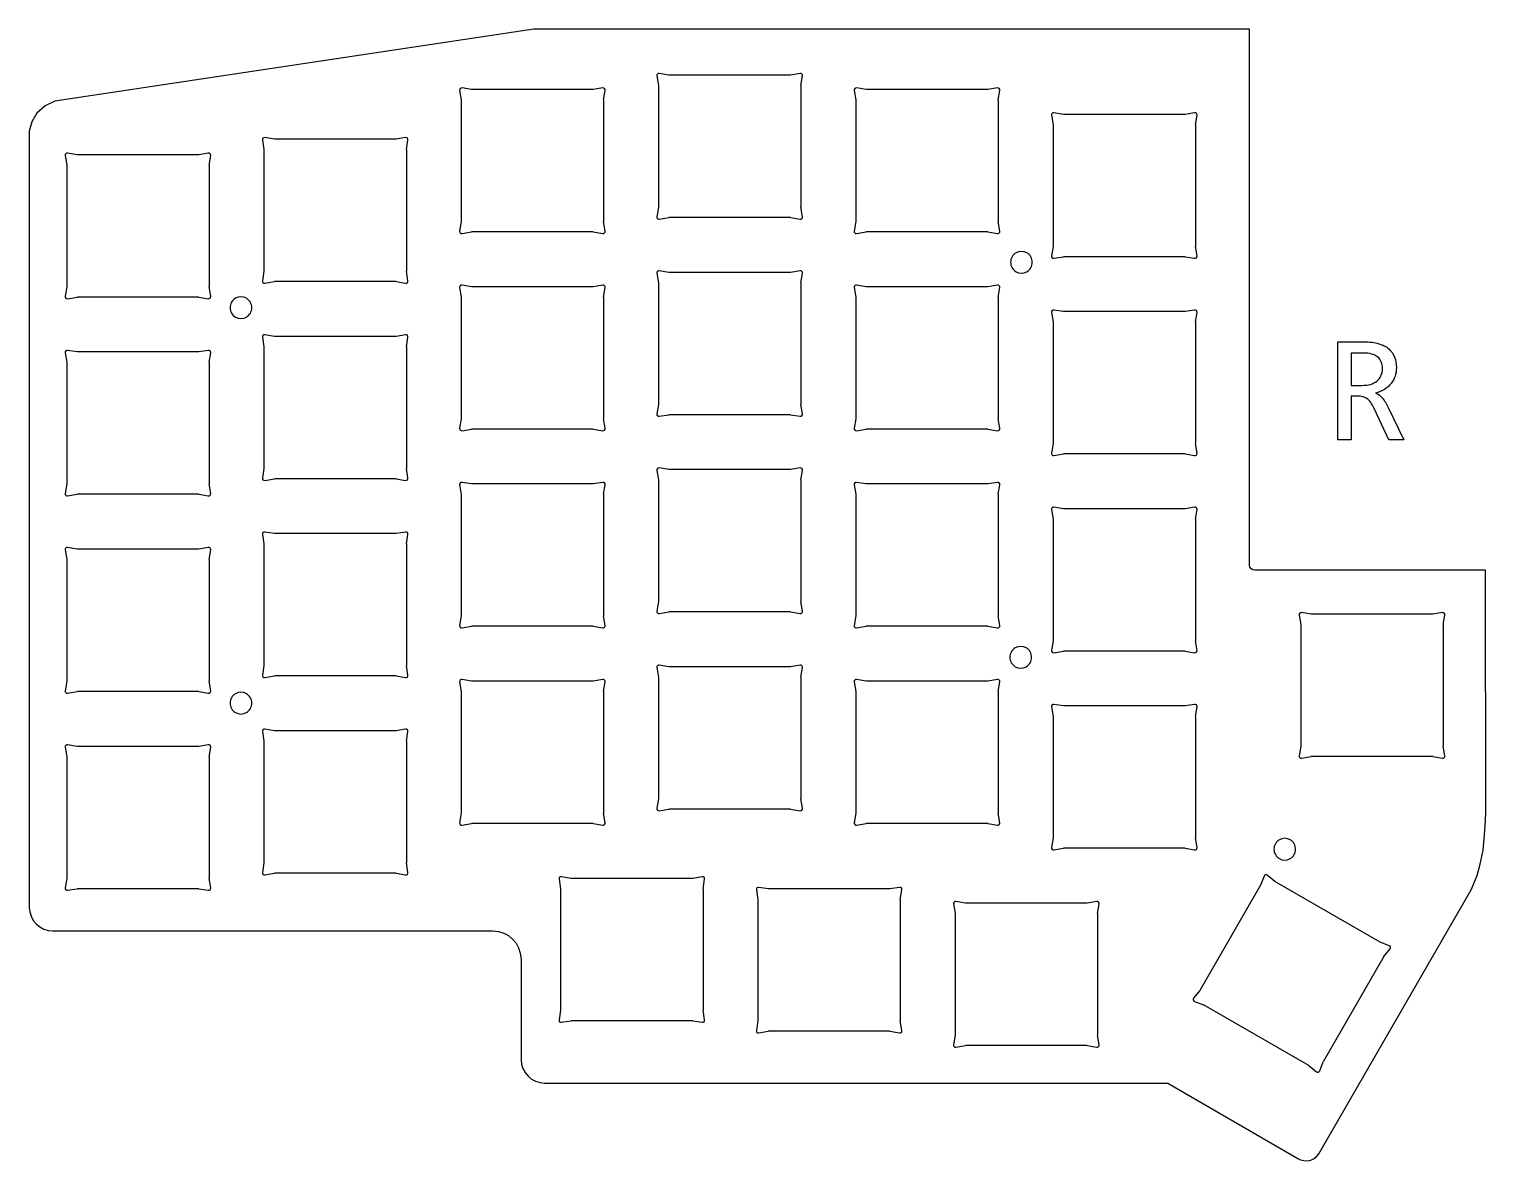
# Model space of a CAD drawing. Extents: x -19 to 264, y -30 to 79.
# Drawn here: x 123.3 to 263.9, y -30.1 to 79.2 of the extents above; entities that cross this region are included whole.
import ezdxf

# ---------------------------------------------------------------- set-up
doc = ezdxf.new("R2010")
doc.units = 0
doc.layers.get('0').update_dxf_attribs({"linetype": 'CONTINUOUS'})

msp = doc.modelspace()

# ---------------------------------------------------------------- linework, layer by layer
at = {"color": 7}
for points in [[(241.114528, 27.440481), (241.114528, 37.476011), (241.114528, 76.225999), (241.114793, 79.213689), (172.000685, 79.222288), (125.730605, 72.261124), (124.807633, 71.816581), (124.005215, 71.114502), (123.520956, 70.279575), (123.259667, 69.365061), (123.259638, -5.623033), (123.311504, -6.056526), (123.443746, -6.483008), (123.656402, -6.875068), (123.937545, -7.215877), (124.278363, -7.497024), (124.670399, -7.709669), (125.109242, -7.845744), (125.548799, -7.884109), (168.005038, -7.884135), (168.590894, -7.943111), (169.096034, -8.099744), (169.553543, -8.347791)], [(183.885556, 74.698433), (184.039522, 73.774625)], [(185.039522, 74.774625), (184.115714, 74.928591)], [(196.789519, 74.774625), (185.039522, 74.774625)], [(197.71333, 74.928591), (196.789519, 74.774625)], [(197.78952, 73.774625), (197.943489, 74.698433)], [(164.835527, 73.308432), (164.989493, 72.384623)], [(165.989493, 73.384621), (165.065685, 73.53859)], [(177.73949, 73.384621), (165.989493, 73.384621)], [(178.663299, 73.53859), (177.73949, 73.384621)], [(178.739491, 72.384623), (178.893457, 73.308432)], [(184.039522, 73.774625), (184.039522, 62.024628)], [(197.78952, 73.774625), (197.78952, 62.024628)], [(202.935585, 73.308432), (203.089554, 72.384623)], [(204.089551, 73.384624), (203.165743, 73.53859)], [(215.839548, 73.384624), (204.089551, 73.384624)], [(216.763359, 73.53859), (215.839548, 73.384624)], [(216.839549, 72.384623), (216.993518, 73.308432)], [(164.989493, 72.384623), (164.989493, 60.634626)], [(178.739491, 72.384623), (178.739491, 60.634626)], [(203.089554, 72.384623), (203.089554, 60.634626)], [(216.839549, 72.384623), (216.839549, 60.634626)], [(221.985614, 70.908429), (222.139583, 69.984618)], [(223.139583, 70.984618), (222.215772, 71.138587)], [(234.88958, 70.984618), (223.139583, 70.984618)], [(235.813388, 71.138587), (234.88958, 70.984618)], [(235.889578, 69.984618), (236.043547, 70.908429)], [(222.139583, 69.984618), (222.139583, 58.234621)], [(235.889578, 69.984618), (235.889578, 58.234621)], [(145.785495, 68.508423), (145.939464, 67.584615)], [(145.939464, 67.584615), (145.939464, 55.834618)], [(146.939464, 68.584615), (146.015656, 68.738584)], [(158.689461, 68.584615), (146.939464, 68.584615)], [(159.613269, 68.738584), (158.689461, 68.584615)], [(159.689459, 67.584615), (159.843428, 68.508423)], [(159.689459, 67.584615), (159.689459, 55.834618)], [(126.735468, 67.008418), (126.889437, 66.08461)], [(127.889438, 67.084608), (126.965627, 67.238577)], [(139.639435, 67.084608), (127.889438, 67.084608)], [(140.563243, 67.238577), (139.639435, 67.084608)], [(140.639432, 66.08461), (140.793401, 67.008418)], [(126.889437, 66.08461), (126.889437, 54.334613)], [(140.639432, 66.08461), (140.639432, 54.334613)], [(184.039522, 62.024628), (183.885556, 61.100817)], [(197.943489, 61.100817), (197.78952, 62.024628)], [(164.989493, 60.634626), (164.835527, 59.710815)], [(178.893457, 59.710815), (178.739491, 60.634626)], [(184.115714, 60.870658), (185.039522, 61.024627)], [(196.789519, 61.024627), (185.039522, 61.024627)], [(196.789519, 61.024627), (197.71333, 60.870658)], [(203.089554, 60.634626), (202.935585, 59.710815)], [(216.993518, 59.710815), (216.839549, 60.634626)], [(165.065685, 59.480657), (165.989493, 59.634626)], [(177.73949, 59.634626), (165.989493, 59.634626)], [(177.73949, 59.634626), (178.663299, 59.480657)], [(203.165743, 59.480657), (204.089551, 59.634626)], [(215.839548, 59.634626), (204.089551, 59.634626)], [(215.839548, 59.634626), (216.763359, 59.480657)], [(222.139583, 58.234621), (221.985614, 57.310812)], [(236.043547, 57.310812), (235.889578, 58.234621)], [(222.215772, 57.080654), (223.139583, 57.234623)], [(234.88958, 57.234623), (223.139583, 57.234623)], [(234.88958, 57.234623), (235.813388, 57.080654)], [(145.939464, 55.834618), (145.785495, 54.910809)], [(159.843428, 54.910809), (159.689459, 55.834618)], [(183.885556, 55.648404), (184.039522, 54.724596)], [(185.039522, 55.724593), (184.115714, 55.878562)], [(196.789519, 55.724593), (185.039522, 55.724593)], [(197.71333, 55.878562), (196.789519, 55.724593)], [(197.78952, 54.724596), (197.943486, 55.648404)], [(126.889437, 54.334613), (126.735468, 53.410802)], [(140.793401, 53.410802), (140.639432, 54.334613)], [(146.015656, 54.680651), (146.939464, 54.834617)], [(158.689461, 54.834617), (146.939464, 54.834617)], [(158.689461, 54.834617), (159.613269, 54.680651)], [(164.835524, 54.258402), (164.989493, 53.334594)], [(165.989493, 54.334592), (165.065685, 54.488561)], [(177.73949, 54.334592), (165.989493, 54.334592)], [(178.663299, 54.488561), (177.73949, 54.334592)], [(178.739491, 53.334594), (178.893457, 54.258402)], [(184.039522, 54.724596), (184.039522, 42.974599)], [(197.78952, 54.724596), (197.78952, 42.974599)], [(202.935585, 54.258402), (203.089554, 53.334594)], [(215.839548, 54.334592), (204.089551, 54.334592), (203.165743, 54.488561)], [(216.763359, 54.488561), (215.839548, 54.334592)], [(216.839549, 53.334594), (216.993518, 54.258402)], [(126.965627, 53.180644), (127.889438, 53.334613)], [(139.639435, 53.334613), (127.889438, 53.334613)], [(139.639435, 53.334613), (140.563243, 53.180644)], [(164.989493, 53.334594), (164.989493, 41.584597)], [(178.739491, 53.334594), (178.739491, 41.584597)], [(203.089554, 53.334594), (203.089554, 41.584597)], [(216.839549, 53.334594), (216.839549, 41.584597)], [(223.13958, 51.934589), (222.215772, 52.088558)], [(235.813388, 52.088558), (234.889577, 51.934589)], [(221.985614, 51.858399), (222.139583, 50.934589)], [(222.139583, 50.934589), (222.139583, 39.184592)], [(234.889577, 51.934589), (223.13958, 51.934589)], [(235.889578, 50.934589), (236.043547, 51.858399)], [(235.889578, 50.934589), (235.889578, 39.184592)], [(145.785495, 49.458394), (145.939464, 48.534586)], [(146.939464, 49.534583), (146.015656, 49.688552)], [(158.689461, 49.534583), (146.939464, 49.534583)], [(159.613269, 49.688552), (158.689461, 49.534583)], [(159.689459, 48.534586), (159.843428, 49.458394)], [(126.735466, 47.958392), (126.889435, 47.034581)], [(127.889435, 48.034581), (126.965624, 48.18855)], [(139.639432, 48.034581), (127.889435, 48.034581)], [(140.56324, 48.18855), (139.639432, 48.034581)], [(140.63943, 47.034581), (140.793399, 47.958392)], [(145.939464, 48.534586), (145.939464, 36.784589)], [(159.689459, 48.534586), (159.689459, 36.784589)], [(251.538048, 43.771597), (250.930334, 43.771597), (250.930334, 39.561004), (249.642557, 39.561004), (249.642557, 49.016754), (252.174701, 49.016754)], [(252.145764, 47.93155), (250.930334, 47.93155), (250.930334, 44.80616), (251.972131, 44.80616)], [(126.889435, 47.034581), (126.889435, 35.284587)], [(140.63943, 47.034581), (140.63943, 35.284587)], [(184.039522, 42.974599), (183.885556, 42.050788)], [(197.943486, 42.050788), (197.78952, 42.974599)], [(256.016326, 39.561004), (254.562152, 39.561004), (253.151386, 42.585108)], [(254.518745, 42.671923), (256.016326, 39.561004)], [(164.989493, 41.584597), (164.835524, 40.660786)], [(178.893457, 40.660786), (178.739491, 41.584597)], [(184.115714, 41.820629), (185.039522, 41.974598)], [(196.789519, 41.974598), (185.039522, 41.974598)], [(196.789519, 41.974598), (197.71333, 41.820629)], [(203.089554, 41.584597), (202.935585, 40.660786)], [(216.993518, 40.660786), (216.839549, 41.584597)], [(165.065685, 40.430628), (165.989493, 40.584597)], [(177.73949, 40.584597), (165.989493, 40.584597)], [(177.73949, 40.584597), (178.663299, 40.430628)], [(203.165743, 40.430628), (204.089551, 40.584597)], [(215.839548, 40.584597), (204.089551, 40.584597)], [(215.839548, 40.584597), (216.763359, 40.430628)], [(222.139583, 39.184592), (221.985614, 38.260783)], [(222.215772, 38.030625), (223.13958, 38.184594)], [(234.889577, 38.184594), (223.13958, 38.184594)], [(234.889577, 38.184594), (235.813388, 38.030625)], [(236.043547, 38.260783), (235.889578, 39.184592)], [(145.939464, 36.784589), (145.785495, 35.86078)], [(159.843428, 35.86078), (159.689459, 36.784589)], [(183.885556, 36.598375), (184.039522, 35.674566)], [(185.039522, 36.674564), (184.115714, 36.828533)], [(196.789519, 36.674564), (185.039522, 36.674564)], [(197.713328, 36.828533), (196.789519, 36.674564)], [(197.78952, 35.674566), (197.943486, 36.598375)], [(126.889435, 35.284587), (126.735466, 34.360776)], [(140.793399, 34.360776), (140.63943, 35.284587)], [(146.015656, 35.630619), (146.939464, 35.784588)], [(158.689461, 35.784588), (146.939464, 35.784588)], [(158.689461, 35.784588), (159.613269, 35.630619)], [(164.835524, 35.208373), (164.989493, 34.284562)], [(165.989493, 35.284563), (165.065685, 35.438532)], [(177.73949, 35.284563), (165.989493, 35.284563)], [(178.663299, 35.438532), (177.73949, 35.284563)], [(178.739491, 34.284562), (178.893457, 35.208373)], [(184.039522, 35.674566), (184.039522, 23.924567)], [(197.78952, 35.674566), (197.78952, 23.924567)], [(202.935585, 35.208373), (203.089551, 34.284562)], [(204.089551, 35.284563), (203.165743, 35.438532)], [(215.839548, 35.284563), (204.089551, 35.284563)], [(216.763359, 35.438532), (215.839548, 35.284563)], [(216.839549, 34.284562), (216.993518, 35.208373)], [(126.965624, 34.130617), (127.889435, 34.284586)], [(139.639432, 34.284586), (127.889435, 34.284586)], [(139.639432, 34.284586), (140.56324, 34.130617)], [(164.989493, 34.284562), (164.989493, 22.534579)], [(178.739491, 34.284562), (178.739491, 22.534579)], [(203.089551, 34.284562), (203.089551, 22.534579)], [(216.839549, 34.284562), (216.839549, 22.534579)], [(221.985614, 32.80837), (222.139583, 31.884554)], [(223.13958, 32.88456), (222.215772, 33.038529)], [(234.889577, 32.88456), (223.13958, 32.88456)], [(235.813388, 33.038529), (234.889577, 32.88456)], [(235.889578, 31.884554), (236.043547, 32.80837)], [(222.139583, 31.884554), (222.139583, 20.13457)], [(235.889578, 31.884554), (235.889578, 20.13457)], [(145.785495, 30.408365), (145.939464, 29.484546)], [(146.939464, 30.484565), (146.015656, 30.638526)], [(158.689461, 30.484565), (146.939464, 30.484565)], [(159.613269, 30.638526), (158.689461, 30.484565)], [(159.689459, 29.484546), (159.843428, 30.408365)], [(126.735466, 28.908363), (126.889435, 27.984544)], [(127.889435, 28.984563), (126.965624, 29.138524)], [(139.639432, 28.984563), (127.889435, 28.984563)], [(140.56324, 29.138524), (139.639432, 28.984563)], [(140.63943, 27.984544), (140.793399, 28.908363)], [(145.939464, 29.484546), (145.939464, 17.734562)], [(159.689459, 29.484546), (159.689459, 17.734562)], [(126.889435, 27.984544), (126.889435, 16.23456)], [(140.63943, 27.984544), (140.63943, 16.23456)], [(169.553543, -8.347791), (169.952564, -8.676959), (170.281716, -9.075977), (170.529782, -9.533309), (170.69055, -10.051787), (170.770518, -10.640855), (170.771576, -20.361564), (170.815045, -20.761482), (170.94858, -21.192118), (171.161233, -21.584151), (171.442374, -21.924987), (171.783195, -22.206106), (172.175233, -22.418779), (172.608948, -22.553266), (173.031406, -22.595785), (233.22996, -22.595785), (245.787645, -29.865395), (246.039714, -29.993797), (246.355121, -30.087592), (246.698603, -30.109552), (247.045101, -30.040814), (247.356611, -29.88545), (247.609439, -29.670185), (247.799523, -29.427324), (262.509188, -3.921154), (263.113409, -2.550004), (263.402742, -1.450635), (263.672495, -0.108827), (263.80531, 1.393688), (263.871086, 2.234851), (263.939033, 3.478393), (263.9055, 26.940498), (241.614527, 26.940498)], [(184.039522, 23.924567), (183.885556, 23.000748)], [(197.943486, 23.000748), (197.78952, 23.924567)], [(164.989493, 22.534579), (164.835524, 21.61076)], [(178.893457, 21.61076), (178.739491, 22.534579)], [(184.115714, 22.770613), (185.039522, 22.924574)], [(196.789519, 22.924574), (185.039522, 22.924574)], [(196.789519, 22.924574), (197.713328, 22.770613)], [(203.089551, 22.534579), (202.935585, 21.61076)], [(216.993518, 21.61076), (216.839549, 22.534579)], [(245.910851, 22.623055), (246.06482, 21.699236)], [(247.064821, 22.699255), (246.14101, 22.853216)], [(259.738626, 22.853216), (258.814818, 22.699255), (247.064821, 22.699255)], [(259.814815, 21.699236), (259.968784, 22.623055)], [(165.065685, 21.380599), (165.989493, 21.53456)], [(177.73949, 21.53456), (165.989493, 21.53456)], [(177.73949, 21.53456), (178.663299, 21.380599)], [(203.165743, 21.380599), (204.089551, 21.53456)], [(215.839548, 21.53456), (204.089551, 21.53456)], [(215.839548, 21.53456), (216.763359, 21.380599)], [(246.06482, 21.699236), (246.06482, 9.949253)], [(259.814815, 21.699236), (259.814815, 9.949253)], [(222.139583, 20.13457), (221.985614, 19.210751)], [(236.043547, 19.210751), (235.889578, 20.13457)], [(222.215772, 18.980591), (223.13958, 19.134552)], [(234.889577, 19.134552), (223.13958, 19.134552)], [(234.889577, 19.134552), (235.813388, 18.980591)], [(145.939464, 17.734562), (145.785495, 16.810743)], [(159.843428, 16.810743), (159.689459, 17.734562)], [(183.885556, 17.548348), (184.039522, 16.62453)], [(185.039522, 17.624548), (184.115714, 17.778509)], [(196.789519, 17.624548), (185.039522, 17.624548)], [(197.71333, 17.778509), (196.789519, 17.624548)], [(197.78952, 16.62453), (197.943486, 17.548348)], [(126.889435, 16.23456), (126.735466, 15.310741)], [(140.793399, 15.310741), (140.63943, 16.23456)], [(146.015656, 16.580582), (146.939464, 16.73457)], [(158.689461, 16.73457), (146.939464, 16.73457)], [(158.689461, 16.73457), (159.613269, 16.580582)], [(164.835527, 16.158334), (164.989493, 15.234541)], [(165.989493, 16.234534), (165.065685, 16.388495)], [(177.73949, 16.234534), (165.989493, 16.234534)], [(178.663299, 16.388495), (177.73949, 16.234534)], [(178.739491, 15.234541), (178.893457, 16.158334)], [(184.039522, 16.62453), (184.039522, 4.874546)], [(197.78952, 16.62453), (197.78952, 4.874546)], [(202.935585, 16.158334), (203.089551, 15.234541)], [(204.089551, 16.234534), (203.165743, 16.388495)], [(215.839548, 16.234534), (204.089551, 16.234534)], [(216.763359, 16.388495), (215.839548, 16.234534)], [(216.839549, 15.234541), (216.993518, 16.158334)], [(126.965624, 15.08058), (127.889435, 15.234568)], [(139.639432, 15.234568), (127.889435, 15.234568)], [(139.639432, 15.234568), (140.56324, 15.08058)], [(164.989493, 15.234541), (164.989493, 3.484531)], [(178.739491, 15.234541), (178.739491, 3.484531)], [(203.089551, 15.234541), (203.089551, 3.484531)], [(216.839549, 15.234541), (216.839549, 3.484531)], [(221.985614, 13.758352), (222.139583, 12.834533)], [(222.139583, 12.834533), (222.139583, 1.084523)], [(223.139583, 13.834525), (222.215772, 13.988486)], [(234.889577, 13.834525), (223.139583, 13.834525)], [(235.813388, 13.988486), (234.889577, 13.834525)], [(235.889578, 12.834533), (236.043547, 13.758352)], [(235.889578, 12.834533), (235.889578, 1.084523)], [(145.785495, 11.358344), (145.939464, 10.434525)], [(146.939464, 11.434517), (146.015656, 11.588505)], [(158.689461, 11.434517), (146.939464, 11.434517)], [(159.613269, 11.588505), (158.689461, 11.434517)], [(159.689462, 10.434525), (159.843428, 11.358344)], [(126.735466, 9.858342), (126.889435, 8.934523)], [(127.889435, 9.934515), (126.965624, 10.088503)], [(139.639432, 9.934515), (127.889435, 9.934515)], [(140.56324, 10.088503), (139.639432, 9.934515)], [(140.63943, 8.934523), (140.793399, 9.858342)], [(145.939464, 10.434525), (145.939464, -1.315459)], [(159.689462, 10.434525), (159.689462, -1.315459)], [(246.06482, 9.949253), (245.910851, 9.025434)], [(259.968784, 9.025434), (259.814815, 9.949253)], [(126.889435, 8.934523), (126.889435, -2.815461)], [(140.63943, 8.934523), (140.63943, -2.815461)], [(246.14101, 8.795273), (247.064821, 8.949234)], [(258.814818, 8.949234), (247.064821, 8.949234)], [(258.814818, 8.949234), (259.738626, 8.795273)], [(184.039522, 4.874546), (183.885556, 3.950727)], [(197.943486, 3.950727), (197.78952, 4.874546)], [(164.989493, 3.484531), (164.835527, 2.560739)], [(178.893457, 2.560739), (178.739491, 3.484531)], [(184.115714, 3.720566), (185.039522, 3.874527)], [(196.789519, 3.874527), (185.039522, 3.874527)], [(196.789519, 3.874527), (197.71333, 3.720566)], [(203.089551, 3.484531), (202.935585, 2.560739)], [(216.993518, 2.560739), (216.839549, 3.484531)], [(165.065685, 2.330578), (165.989493, 2.484539)], [(177.73949, 2.484539), (165.989493, 2.484539)], [(177.73949, 2.484539), (178.663299, 2.330578)], [(203.165743, 2.330578), (204.089551, 2.484539)], [(215.839548, 2.484539), (204.089551, 2.484539)], [(215.839548, 2.484539), (216.763359, 2.330578)], [(222.139583, 1.084523), (221.985614, 0.16073)], [(222.215772, -0.069431), (223.139583, 0.08453)], [(234.889577, 0.08453), (223.139583, 0.08453)], [(234.889577, 0.08453), (235.813388, -0.069431)], [(236.043547, 0.16073), (235.889578, 1.084523)], [(145.939464, -1.315459), (145.785495, -2.239278)], [(159.843428, -2.239278), (159.689462, -1.315459)], [(146.015656, -2.469439), (146.939464, -2.315478)], [(158.689461, -2.315478), (146.939464, -2.315478)], [(158.689461, -2.315478), (159.613269, -2.469439)], [(175.589508, -2.815487), (174.665699, -2.661526)], [(188.263316, -2.661526), (187.339505, -2.815487)], [(242.514081, -2.607737), (242.185516, -3.484777)], [(243.551541, -3.118753), (242.828483, -2.523493)], [(126.889435, -2.815461), (126.735466, -3.73928)], [(126.965624, -3.969441), (127.889435, -3.81548)], [(139.639432, -3.81548), (127.889435, -3.81548)], [(139.639432, -3.81548), (140.56324, -3.969441)], [(140.793399, -3.73928), (140.63943, -2.815461)], [(174.435541, -2.891687), (174.58951, -3.815506)], [(174.58951, -3.815506), (174.58951, -15.56549)], [(187.339505, -2.815487), (175.589508, -2.815487)], [(188.339505, -3.815506), (188.493474, -2.891687)], [(188.339505, -3.815506), (188.339505, -15.56549)], [(193.487869, -3.91999), (193.641838, -4.843809)], [(194.641839, -3.84379), (193.718028, -3.689829)], [(206.391836, -3.84379), (194.641839, -3.84379)], [(207.315644, -3.689829), (206.391836, -3.84379)], [(207.391833, -4.843809), (207.545802, -3.91999)], [(242.185516, -3.484777), (236.310519, -13.66057)], [(253.727337, -8.993745), (243.551541, -3.118753)], [(193.641838, -4.843809), (193.641838, -16.593793)], [(207.391833, -4.843809), (207.391833, -16.593793)], [(212.535599, -5.291696), (212.689568, -6.215488)], [(213.689569, -5.215496), (212.765758, -5.061535)], [(225.439566, -5.215496), (213.689569, -5.215496)], [(226.363374, -5.061535), (225.439566, -5.215496)], [(226.439563, -6.215488), (226.593532, -5.291696)], [(212.689568, -6.215488), (212.689568, -17.965498)], [(226.439563, -6.215488), (226.439563, -17.965498)], [(254.604364, -9.322304), (253.727337, -8.993745)], [(254.093364, -10.359761), (254.688607, -9.636708)], [(254.093364, -10.359761), (248.218364, -20.535554)], [(236.310519, -13.66057), (235.715273, -14.383623)], [(235.799516, -14.698027), (236.676544, -15.026587)], [(246.852339, -20.901579), (236.676544, -15.026587)], [(174.58951, -15.56549), (174.435541, -16.489309)], [(174.665699, -16.71947), (175.589508, -16.565482)], [(187.339505, -16.565482), (175.589508, -16.565482)], [(187.339505, -16.565482), (188.263316, -16.71947)], [(188.493474, -16.489309), (188.339505, -15.56549)], [(193.641838, -16.593793), (193.487869, -17.517612)], [(207.545802, -17.517612), (207.391833, -16.593793)], [(193.718028, -17.747773), (194.641839, -17.593785)], [(206.391836, -17.593785), (194.641839, -17.593785)], [(206.391836, -17.593785), (207.315644, -17.747773)], [(212.689568, -17.965498), (212.535599, -18.889317)], [(226.593532, -18.889317), (226.439563, -17.965498)], [(212.765758, -19.119452), (213.689569, -18.965491)], [(225.439566, -18.965491), (213.689569, -18.965491)], [(225.439566, -18.965491), (226.363374, -19.119452)], [(246.852339, -20.901579), (247.575397, -21.496838)], [(247.889799, -21.412595), (248.218364, -20.535554)]]:
    msp.add_lwpolyline(points, dxfattribs=at)
for points in [[(220.139233, 56.700405)], [(144.764635, 52.309485)], [(253.954436, 46.419496)], [(220.068113, 18.541991)], [(144.764635, 14.109507)], [(245.569705, -0.000004)]]:
    msp.add_lwpolyline(points, close=True, dxfattribs=at)
for points in [[(183.941413, 74.872734), (183.895741, 74.827062), (183.874937, 74.762144), (183.885556, 74.698433)], [(184.115714, 74.928591), (184.052003, 74.93921), (183.987085, 74.918406), (183.941413, 74.872734)], [(197.887631, 74.872734), (197.841959, 74.918406), (197.777042, 74.93921), (197.71333, 74.928591)], [(197.943489, 74.698433), (197.954107, 74.762144), (197.933303, 74.827062), (197.887631, 74.872734)], [(164.891384, 73.482732), (164.845712, 73.43706), (164.824908, 73.372143), (164.835527, 73.308432)], [(165.065685, 73.53859), (165.001974, 73.549208), (164.937056, 73.528404), (164.891384, 73.482732)], [(178.837599, 73.482732), (178.791927, 73.528404), (178.72701, 73.549208), (178.663299, 73.53859)], [(178.893457, 73.308432), (178.904075, 73.372143), (178.883271, 73.43706), (178.837599, 73.482732)], [(202.991442, 73.482732), (202.94577, 73.43706), (202.924966, 73.372143), (202.935585, 73.308432)], [(203.165743, 73.53859), (203.102032, 73.549208), (203.037114, 73.528404), (202.991442, 73.482732)], [(216.93766, 73.482732), (216.891988, 73.528404), (216.827071, 73.549208), (216.763359, 73.53859)], [(216.993518, 73.308432), (217.004136, 73.372143), (216.983332, 73.43706), (216.93766, 73.482732)], [(222.041471, 71.082729), (221.995799, 71.037057), (221.974995, 70.97214), (221.985614, 70.908429)], [(222.215772, 71.138587), (222.152061, 71.149205), (222.087143, 71.128401), (222.041471, 71.082729)], [(235.987689, 71.082729), (235.942017, 71.128401), (235.8771, 71.149205), (235.813388, 71.138587)], [(236.043547, 70.908429), (236.054165, 70.97214), (236.033361, 71.037057), (235.987689, 71.082729)], [(145.841352, 68.682727), (145.795679, 68.637054), (145.774875, 68.572135), (145.785495, 68.508423)], [(146.015656, 68.738584), (145.951944, 68.749204), (145.887025, 68.7284), (145.841352, 68.682727)], [(159.787572, 68.682726), (159.741899, 68.728398), (159.676981, 68.749203), (159.613269, 68.738584)], [(159.843428, 68.508423), (159.854047, 68.572135), (159.833244, 68.637053), (159.787572, 68.682726)], [(126.791326, 67.182719), (126.745654, 67.137047), (126.72485, 67.07213), (126.735468, 67.008418)], [(126.965627, 67.238577), (126.901915, 67.249195), (126.836998, 67.228391), (126.791326, 67.182719)], [(140.737544, 67.182719), (140.691872, 67.228391), (140.626954, 67.249195), (140.563243, 67.238577)], [(140.793401, 67.008418), (140.80402, 67.07213), (140.783216, 67.137047), (140.737544, 67.182719)], [(183.885556, 61.100817), (183.874937, 61.037105), (183.895741, 60.972188), (183.941413, 60.926516)], [(183.941413, 60.926516), (183.987085, 60.880844), (184.052003, 60.86004), (184.115714, 60.870658)], [(197.71333, 60.870658), (197.777042, 60.86004), (197.841959, 60.880844), (197.887631, 60.926516)], [(197.887631, 60.926516), (197.933303, 60.972188), (197.954107, 61.037105), (197.943489, 61.100817)], [(164.835527, 59.710815), (164.824908, 59.647104), (164.845712, 59.582187), (164.891384, 59.536514)], [(164.891384, 59.536514), (164.937056, 59.490842), (165.001974, 59.470038), (165.065685, 59.480657)], [(178.663299, 59.480657), (178.72701, 59.470038), (178.791927, 59.490842), (178.837599, 59.536514)], [(178.837599, 59.536514), (178.883271, 59.582187), (178.904075, 59.647104), (178.893457, 59.710815)], [(202.935585, 59.710815), (202.924966, 59.647104), (202.94577, 59.582187), (202.991442, 59.536514)], [(202.991442, 59.536514), (203.037114, 59.490842), (203.102032, 59.470038), (203.165743, 59.480657)], [(216.763359, 59.480657), (216.827071, 59.470038), (216.891988, 59.490842), (216.93766, 59.536514)], [(216.93766, 59.536514), (216.983332, 59.582187), (217.004136, 59.647104), (216.993518, 59.710815)], [(219.614233, 57.609732), (219.289362, 57.797297), (218.889104, 57.797297), (218.564233, 57.609732)], [(218.564233, 57.609732), (218.239362, 57.422168), (218.039233, 57.075534), (218.039233, 56.700405)], [(218.039233, 56.700405), (218.039233, 56.325277), (218.239362, 55.978643), (218.564233, 55.791079)], [(220.139233, 56.700405), (220.139233, 57.075534), (219.939104, 57.422168), (219.614233, 57.609732)], [(219.614233, 55.791079), (219.939104, 55.978643), (220.139233, 56.325277), (220.139233, 56.700405)], [(221.985614, 57.310812), (221.974995, 57.247101), (221.995799, 57.182184), (222.041471, 57.136511)], [(222.041471, 57.136511), (222.087143, 57.090839), (222.152061, 57.070035), (222.215772, 57.080654)], [(235.813388, 57.080654), (235.8771, 57.070035), (235.942017, 57.090839), (235.987689, 57.136511)], [(235.987689, 57.136511), (236.033361, 57.182184), (236.054165, 57.247101), (236.043547, 57.310812)], [(145.785495, 54.910809), (145.774876, 54.847097), (145.79568, 54.782179), (145.841353, 54.736507)], [(159.78757, 54.736508), (159.833242, 54.782181), (159.854046, 54.847098), (159.843428, 54.910809)], [(183.941413, 55.822705), (183.895741, 55.777033), (183.874937, 55.712115), (183.885556, 55.648404)], [(184.115714, 55.878562), (184.052003, 55.889181), (183.987085, 55.868377), (183.941413, 55.822705)], [(197.887629, 55.822703), (197.841958, 55.868375), (197.777041, 55.88918), (197.71333, 55.878562)], [(197.943486, 55.648404), (197.954104, 55.712115), (197.933301, 55.777031), (197.887629, 55.822703)], [(218.564233, 55.791079), (218.889104, 55.603514), (219.289362, 55.603514), (219.614233, 55.791079)], [(145.841353, 54.736507), (145.887026, 54.690835), (145.951944, 54.670032), (146.015656, 54.680651)], [(159.613269, 54.680651), (159.676981, 54.670032), (159.741898, 54.690836), (159.78757, 54.736508)], [(164.891382, 54.432705), (164.845709, 54.387032), (164.824905, 54.322114), (164.835524, 54.258402)], [(165.065685, 54.488561), (165.001973, 54.49918), (164.937055, 54.478377), (164.891382, 54.432705)], [(178.837599, 54.432703), (178.791927, 54.478375), (178.72701, 54.499179), (178.663299, 54.488561)], [(178.893457, 54.258402), (178.904075, 54.322114), (178.883271, 54.387031), (178.837599, 54.432703)], [(202.991442, 54.432703), (202.94577, 54.387031), (202.924966, 54.322114), (202.935585, 54.258402)], [(203.165743, 54.488561), (203.102032, 54.499179), (203.037114, 54.478375), (202.991442, 54.432703)], [(216.93766, 54.432703), (216.891988, 54.478375), (216.827071, 54.499179), (216.763359, 54.488561)], [(216.993518, 54.258402), (217.004136, 54.322114), (216.983332, 54.387031), (216.93766, 54.432703)], [(126.735468, 53.410802), (126.72485, 53.347091), (126.745654, 53.282173), (126.791326, 53.236501)], [(126.791326, 53.236501), (126.836998, 53.190829), (126.901915, 53.170025), (126.965627, 53.180644)], [(140.563243, 53.180644), (140.626954, 53.170025), (140.691872, 53.190829), (140.737544, 53.236501)], [(140.737544, 53.236501), (140.783216, 53.282173), (140.80402, 53.347091), (140.793401, 53.410802)], [(143.189635, 53.218812), (142.864764, 53.031247), (142.664635, 52.684614), (142.664635, 52.309485)], [(142.664635, 52.309485), (142.664635, 51.934356), (142.864764, 51.587723), (143.189635, 51.400158)], [(144.239635, 53.218812), (143.914764, 53.406376), (143.514506, 53.406376), (143.189635, 53.218812)], [(144.764635, 52.309485), (144.764635, 52.684614), (144.564506, 53.031247), (144.239635, 53.218812)], [(144.239635, 51.400158), (144.564506, 51.587723), (144.764635, 51.934356), (144.764635, 52.309485)], [(222.215772, 52.088558), (222.152061, 52.099176), (222.087143, 52.078372), (222.041471, 52.0327)], [(235.987689, 52.0327), (235.942017, 52.078372), (235.8771, 52.099176), (235.813388, 52.088558)], [(143.189635, 51.400158), (143.514506, 51.212594), (143.914764, 51.212594), (144.239635, 51.400158)], [(222.041471, 52.0327), (221.995799, 51.987028), (221.974995, 51.922111), (221.985614, 51.858399)], [(236.043547, 51.858399), (236.054165, 51.922111), (236.033361, 51.987028), (235.987689, 52.0327)], [(145.841353, 49.632696), (145.79568, 49.587024), (145.774876, 49.522106), (145.785495, 49.458394)], [(146.015656, 49.688552), (145.951944, 49.699172), (145.887026, 49.678368), (145.841353, 49.632696)], [(159.78757, 49.632695), (159.741898, 49.678367), (159.676981, 49.699171), (159.613269, 49.688552)], [(159.843428, 49.458394), (159.854046, 49.522105), (159.833242, 49.587023), (159.78757, 49.632695)], [(126.791323, 48.132693), (126.745651, 48.087021), (126.724847, 48.022103), (126.735466, 47.958392)], [(126.965624, 48.18855), (126.901913, 48.199169), (126.836995, 48.178365), (126.791323, 48.132693)], [(140.737541, 48.132693), (140.691869, 48.178365), (140.626952, 48.199169), (140.56324, 48.18855)], [(140.793399, 47.958392), (140.804017, 48.022103), (140.783213, 48.087021), (140.737541, 48.132693)], [(253.476948, 47.555344), (253.163443, 47.806148), (252.719715, 47.93155), (252.145764, 47.93155)], [(252.174701, 49.016754), (252.724539, 49.016754), (253.197206, 48.956465), (253.592703, 48.835888)], [(253.592703, 48.835888), (253.988199, 48.715308), (254.311349, 48.546498), (254.562152, 48.329457)], [(254.562152, 48.329457), (254.817779, 48.112416), (255.003469, 47.849555), (255.119224, 47.540874)], [(253.954436, 46.419496), (253.954436, 46.925926), (253.795274, 47.304542), (253.476948, 47.555344)], [(255.119224, 47.540874), (255.239802, 47.237018), (255.300091, 46.899399), (255.300091, 46.528018)], [(255.300091, 46.528018), (255.300091, 46.233807), (255.256682, 45.954064), (255.169866, 45.688791)], [(252.789651, 44.907445), (253.03563, 44.979793), (253.243025, 45.08349), (253.411834, 45.218537)], [(253.411834, 45.218537), (253.585468, 45.358408), (253.718104, 45.527218), (253.809744, 45.724965)], [(253.809744, 45.724965), (253.906205, 45.927537), (253.954436, 46.159048), (253.954436, 46.419496)], [(255.169866, 45.688791), (255.083051, 45.428343), (254.952826, 45.189598), (254.779193, 44.972557)], [(252.044476, 43.71372), (251.89496, 43.752305), (251.72615, 43.771597), (251.538048, 43.771597)], [(251.972131, 44.80616), (252.275987, 44.80616), (252.548494, 44.839922), (252.789651, 44.907445)], [(252.464089, 43.518383), (252.338687, 43.610023), (252.198816, 43.675135), (252.044476, 43.71372)], [(254.142539, 44.415485), (253.891737, 44.261144), (253.602349, 44.145389), (253.274375, 44.068219)], [(253.274375, 44.068219), (253.539648, 43.97658), (253.763924, 43.815005), (253.947203, 43.583495)], [(254.779193, 44.972557), (254.610383, 44.76034), (254.398165, 44.574649), (254.142539, 44.415485)], [(252.825825, 43.156648), (252.714892, 43.310988), (252.594313, 43.431566), (252.464089, 43.518383)], [(253.151386, 42.585108), (253.045278, 42.816619), (252.936757, 43.007132), (252.825825, 43.156648)], [(253.947203, 43.583495), (254.135305, 43.356808), (254.325819, 43.052951), (254.518745, 42.671923)], [(183.885556, 42.050788), (183.874937, 41.987076), (183.895741, 41.922159), (183.941413, 41.876487)], [(183.941413, 41.876487), (183.987085, 41.830815), (184.052003, 41.810011), (184.115714, 41.820629)], [(197.71333, 41.820629), (197.777041, 41.810012), (197.841958, 41.830816), (197.887629, 41.876488)], [(197.887629, 41.876488), (197.933301, 41.92216), (197.954104, 41.987077), (197.943486, 42.050788)], [(164.835524, 40.660786), (164.824905, 40.597074), (164.845709, 40.532156), (164.891382, 40.486484)], [(164.891382, 40.486484), (164.937055, 40.440812), (165.001973, 40.420008), (165.065685, 40.430628)], [(178.663299, 40.430628), (178.72701, 40.420009), (178.791927, 40.440813), (178.837599, 40.486485)], [(178.837599, 40.486485), (178.883271, 40.532157), (178.904075, 40.597075), (178.893457, 40.660786)], [(202.935585, 40.660786), (202.924966, 40.597075), (202.94577, 40.532157), (202.991442, 40.486485)], [(202.991442, 40.486485), (203.037114, 40.440813), (203.102032, 40.420009), (203.165743, 40.430628)], [(216.763359, 40.430628), (216.827071, 40.420009), (216.891988, 40.440813), (216.93766, 40.486485)], [(216.93766, 40.486485), (216.983332, 40.532157), (217.004136, 40.597075), (216.993518, 40.660786)], [(221.985614, 38.260783), (221.974995, 38.197072), (221.995799, 38.132154), (222.041471, 38.086482)], [(222.041471, 38.086482), (222.087143, 38.04081), (222.152061, 38.020006), (222.215772, 38.030625)], [(235.813388, 38.030625), (235.8771, 38.020006), (235.942017, 38.04081), (235.987689, 38.086482)], [(235.987689, 38.086482), (236.033361, 38.132154), (236.054165, 38.197072), (236.043547, 38.260783)], [(183.941413, 36.772676), (183.895741, 36.727004), (183.874937, 36.662086), (183.885556, 36.598375)], [(184.115714, 36.828533), (184.052003, 36.839152), (183.987085, 36.818348), (183.941413, 36.772676)], [(197.887628, 36.772676), (197.841956, 36.818348), (197.777039, 36.839152), (197.713328, 36.828533)], [(197.943486, 36.598375), (197.954104, 36.662086), (197.9333, 36.727004), (197.887628, 36.772676)], [(145.785495, 35.86078), (145.774875, 35.797068), (145.795679, 35.732149), (145.841352, 35.686476)], [(145.841352, 35.686476), (145.887025, 35.640803), (145.951944, 35.62), (146.015656, 35.630619)], [(159.613269, 35.630619), (159.676981, 35.620001), (159.741899, 35.640805), (159.787572, 35.686477)], [(159.787572, 35.686477), (159.833244, 35.73215), (159.854047, 35.797068), (159.843428, 35.86078)], [(164.891382, 35.382676), (164.845709, 35.337003), (164.824905, 35.272085), (164.835524, 35.208373)], [(165.065685, 35.438532), (165.001973, 35.449151), (164.937055, 35.428348), (164.891382, 35.382676)], [(178.837599, 35.382674), (178.791927, 35.428346), (178.72701, 35.44915), (178.663299, 35.438532)], [(178.893457, 35.208373), (178.904075, 35.272085), (178.883271, 35.337002), (178.837599, 35.382674)], [(202.991442, 35.382674), (202.94577, 35.337002), (202.924966, 35.272085), (202.935585, 35.208373)], [(203.165743, 35.438532), (203.102032, 35.44915), (203.037114, 35.428346), (202.991442, 35.382674)], [(216.93766, 35.382674), (216.891988, 35.428346), (216.827071, 35.44915), (216.763359, 35.438532)], [(216.993518, 35.208373), (217.004136, 35.272085), (216.983332, 35.337002), (216.93766, 35.382674)], [(126.735466, 34.360776), (126.724847, 34.297064), (126.745651, 34.232147), (126.791323, 34.186475)], [(126.791323, 34.186475), (126.836995, 34.140803), (126.901913, 34.119999), (126.965624, 34.130617)], [(140.56324, 34.130617), (140.626952, 34.119999), (140.691869, 34.140803), (140.737541, 34.186475)], [(140.737541, 34.186475), (140.783213, 34.232147), (140.804017, 34.297064), (140.793399, 34.360776)], [(222.041471, 32.982671), (221.995799, 32.936999), (221.974995, 32.872082), (221.985614, 32.80837)], [(222.215772, 33.038529), (222.152061, 33.049147), (222.087143, 33.028343), (222.041471, 32.982671)], [(235.987689, 32.982671), (235.942017, 33.028343), (235.8771, 33.049147), (235.813388, 33.038529)], [(236.043547, 32.80837), (236.054165, 32.872082), (236.033361, 32.936999), (235.987689, 32.982671)], [(145.841352, 30.582669), (145.795679, 30.536996), (145.774875, 30.472077), (145.785495, 30.408365)], [(146.015656, 30.638526), (145.951944, 30.649145), (145.887025, 30.628342), (145.841352, 30.582669)], [(159.787572, 30.582668), (159.741899, 30.62834), (159.676981, 30.649144), (159.613269, 30.638526)], [(159.843428, 30.408365), (159.854047, 30.472077), (159.833244, 30.536995), (159.787572, 30.582668)], [(126.791322, 29.082666), (126.74565, 29.036993), (126.724846, 28.972075), (126.735466, 28.908363)], [(126.965624, 29.138524), (126.901912, 29.149143), (126.836994, 29.128338), (126.791322, 29.082666)], [(140.737542, 29.082666), (140.69187, 29.128338), (140.626952, 29.149143), (140.56324, 29.138524)], [(140.793399, 28.908363), (140.804018, 28.972075), (140.783215, 29.036993), (140.737542, 29.082666)], [(241.614527, 26.940498), (241.338392, 26.940499), (241.114538, 27.164346), (241.114528, 27.440481)], [(183.885556, 23.000748), (183.874946, 22.93704), (183.895754, 22.87213), (183.941424, 22.826464)], [(183.941424, 22.826464), (183.987095, 22.780798), (184.052007, 22.759997), (184.115714, 22.770613)], [(197.713328, 22.770613), (197.777034, 22.759997), (197.841946, 22.780798), (197.887617, 22.826464)], [(197.887617, 22.826464), (197.933288, 22.87213), (197.954096, 22.93704), (197.943486, 23.000748)], [(245.966707, 22.797358), (245.921035, 22.751685), (245.900232, 22.686767), (245.910851, 22.623055)], [(246.14101, 22.853216), (246.077298, 22.863835), (246.01238, 22.843031), (245.966707, 22.797358)], [(259.912928, 22.797358), (259.867256, 22.843031), (259.802338, 22.863835), (259.738626, 22.853216)], [(259.968784, 22.623055), (259.979404, 22.686767), (259.9586, 22.751685), (259.912928, 22.797358)], [(164.835524, 21.61076), (164.824904, 21.547048), (164.845708, 21.482129), (164.891381, 21.436456)], [(164.891381, 21.436456), (164.937054, 21.390783), (165.001973, 21.369979), (165.065685, 21.380599)], [(178.663299, 21.380599), (178.72701, 21.36998), (178.791928, 21.390784), (178.837601, 21.436457)], [(178.837601, 21.436457), (178.883273, 21.48213), (178.904076, 21.547048), (178.893457, 21.61076)], [(202.935585, 21.61076), (202.924965, 21.547048), (202.945769, 21.48213), (202.991441, 21.436457)], [(202.991441, 21.436457), (203.037113, 21.390784), (203.102031, 21.36998), (203.165743, 21.380599)], [(216.763359, 21.380599), (216.827071, 21.36998), (216.891989, 21.390784), (216.937661, 21.436457)], [(216.937661, 21.436457), (216.983334, 21.48213), (217.004137, 21.547048), (216.993518, 21.61076)], [(218.493113, 19.451318), (218.168242, 19.263753), (217.968113, 18.91712), (217.968113, 18.541991)], [(217.968113, 18.541991), (217.968113, 18.166862), (218.168242, 17.820229), (218.493113, 17.632664)], [(219.543113, 19.451318), (219.218242, 19.638882), (218.817984, 19.638882), (218.493113, 19.451318)], [(220.068113, 18.541991), (220.068113, 18.91712), (219.867984, 19.263753), (219.543113, 19.451318)], [(219.543113, 17.632664), (219.867984, 17.820229), (220.068113, 18.166862), (220.068113, 18.541991)], [(221.985614, 19.210751), (221.974994, 19.14704), (221.995798, 19.082122), (222.04147, 19.036449)], [(222.04147, 19.036449), (222.087142, 18.990776), (222.15206, 18.969972), (222.215772, 18.980591)], [(235.813388, 18.980591), (235.8771, 18.969972), (235.942018, 18.990776), (235.98769, 19.036449)], [(235.98769, 19.036449), (236.033363, 19.082122), (236.054166, 19.14704), (236.043547, 19.210751)], [(183.941412, 17.722651), (183.89574, 17.676978), (183.874936, 17.61206), (183.885556, 17.548348)], [(184.115714, 17.778509), (184.052002, 17.789128), (183.987084, 17.768324), (183.941412, 17.722651)], [(197.88763, 17.72265), (197.841959, 17.768322), (197.777042, 17.789127), (197.71333, 17.778509)], [(197.943486, 17.548348), (197.954105, 17.61206), (197.933302, 17.676977), (197.88763, 17.72265)], [(218.493113, 17.632664), (218.817984, 17.4451), (219.218242, 17.4451), (219.543113, 17.632664)], [(145.785495, 16.810743), (145.774875, 16.747031), (145.795679, 16.682112), (145.841352, 16.636439)], [(145.841352, 16.636439), (145.887025, 16.590766), (145.951944, 16.569963), (146.015656, 16.580582)], [(159.613269, 16.580582), (159.676981, 16.569964), (159.741899, 16.590768), (159.787572, 16.63644)], [(159.787572, 16.63644), (159.833244, 16.682113), (159.854047, 16.747031), (159.843428, 16.810743)], [(164.891383, 16.332637), (164.845711, 16.286964), (164.824907, 16.222046), (164.835527, 16.158334)], [(165.065685, 16.388495), (165.001973, 16.399113), (164.937055, 16.378309), (164.891383, 16.332637)], [(178.837601, 16.332637), (178.791928, 16.378309), (178.72701, 16.399113), (178.663299, 16.388495)], [(178.893457, 16.158334), (178.904076, 16.222046), (178.883273, 16.286964), (178.837601, 16.332637)], [(202.991441, 16.332637), (202.945769, 16.286964), (202.924965, 16.222046), (202.935585, 16.158334)], [(203.165743, 16.388495), (203.102031, 16.399113), (203.037113, 16.378309), (202.991441, 16.332637)], [(216.937661, 16.332637), (216.891989, 16.378309), (216.827071, 16.399113), (216.763359, 16.388495)], [(216.993518, 16.158334), (217.004137, 16.222046), (216.983334, 16.286964), (216.937661, 16.332637)], [(126.735466, 15.310741), (126.724846, 15.24703), (126.74565, 15.182111), (126.791322, 15.136439)], [(126.791322, 15.136439), (126.836994, 15.090766), (126.901912, 15.069962), (126.965624, 15.08058)], [(140.56324, 15.08058), (140.626952, 15.069962), (140.69187, 15.090766), (140.737542, 15.136439)], [(140.737542, 15.136439), (140.783215, 15.182111), (140.804018, 15.24703), (140.793399, 15.310741)], [(143.189635, 15.018834), (142.864764, 14.831269), (142.664635, 14.484636), (142.664635, 14.109507)], [(142.664635, 14.109507), (142.664635, 13.734378), (142.864764, 13.387745), (143.189635, 13.20018)], [(144.239635, 15.018834), (143.914764, 15.206398), (143.514506, 15.206398), (143.189635, 15.018834)], [(144.764635, 14.109507), (144.764635, 14.484636), (144.564506, 14.831269), (144.239635, 15.018834)], [(144.239635, 13.20018), (144.564506, 13.387745), (144.764635, 13.734378), (144.764635, 14.109507)], [(143.189635, 13.20018), (143.514506, 13.012616), (143.914764, 13.012616), (144.239635, 13.20018)], [(222.041483, 13.932636), (221.995812, 13.886969), (221.975004, 13.82206), (221.985614, 13.758352)], [(222.215772, 13.988486), (222.152066, 13.999103), (222.087153, 13.978302), (222.041483, 13.932636)], [(235.987678, 13.932636), (235.942007, 13.978302), (235.877095, 13.999103), (235.813388, 13.988486)], [(236.043547, 13.758352), (236.054156, 13.82206), (236.033349, 13.886969), (235.987678, 13.932636)], [(145.841352, 11.532648), (145.795679, 11.486975), (145.774875, 11.422056), (145.785495, 11.358344)], [(146.015656, 11.588505), (145.951944, 11.599124), (145.887025, 11.578321), (145.841352, 11.532648)], [(159.787572, 11.532646), (159.741899, 11.578319), (159.676981, 11.599123), (159.613269, 11.588505)], [(159.843428, 11.358344), (159.854047, 11.422055), (159.833244, 11.486974), (159.787572, 11.532646)], [(126.791322, 10.032645), (126.74565, 9.986972), (126.724846, 9.922054), (126.735466, 9.858342)], [(126.965624, 10.088503), (126.901912, 10.099121), (126.836994, 10.078317), (126.791322, 10.032645)], [(140.737542, 10.032645), (140.69187, 10.078317), (140.626952, 10.099121), (140.56324, 10.088503)], [(140.793399, 9.858342), (140.804018, 9.922054), (140.783215, 9.986972), (140.737542, 10.032645)], [(245.910851, 9.025434), (245.900232, 8.961722), (245.921035, 8.896804), (245.966707, 8.851131)], [(245.966707, 8.851131), (246.01238, 8.805458), (246.077298, 8.784654), (246.14101, 8.795273)], [(259.738626, 8.795273), (259.802338, 8.784654), (259.867256, 8.805458), (259.912928, 8.851131)], [(259.912928, 8.851131), (259.9586, 8.896804), (259.979404, 8.961722), (259.968784, 9.025434)], [(183.885556, 3.950727), (183.874936, 3.887015), (183.89574, 3.822097), (183.941412, 3.776424)], [(183.941412, 3.776424), (183.987084, 3.730751), (184.052002, 3.709947), (184.115714, 3.720566)], [(197.71333, 3.720566), (197.777042, 3.709948), (197.841959, 3.730753), (197.88763, 3.776425)], [(197.88763, 3.776425), (197.933302, 3.822098), (197.954105, 3.887016), (197.943486, 3.950727)], [(164.835527, 2.560739), (164.824907, 2.497027), (164.845711, 2.432109), (164.891383, 2.386436)], [(164.891383, 2.386436), (164.937055, 2.340763), (165.001973, 2.319959), (165.065685, 2.330578)], [(178.663299, 2.330578), (178.72701, 2.319959), (178.791928, 2.340763), (178.837601, 2.386436)], [(178.837601, 2.386436), (178.883273, 2.432109), (178.904076, 2.497027), (178.893457, 2.560739)], [(202.935585, 2.560739), (202.924965, 2.497027), (202.945769, 2.432109), (202.991441, 2.386436)], [(202.991441, 2.386436), (203.037113, 2.340763), (203.102031, 2.319959), (203.165743, 2.330578)], [(216.763359, 2.330578), (216.827071, 2.319959), (216.891989, 2.340763), (216.937661, 2.386436)], [(216.937661, 2.386436), (216.983334, 2.432109), (217.004137, 2.497027), (216.993518, 2.560739)], [(221.985614, 0.16073), (221.974994, 0.097019), (221.995798, 0.0321), (222.04147, -0.013572)], [(235.98769, -0.013572), (236.033363, 0.0321), (236.054166, 0.097019), (236.043547, 0.16073)], [(243.994706, 0.909323), (243.669834, 0.721758), (243.469706, 0.375125), (243.469706, -0.000004)], [(245.044705, 0.909323), (244.719834, 1.096887), (244.319577, 1.096887), (243.994706, 0.909323)], [(245.569705, -0.000004), (245.569705, 0.375125), (245.369577, 0.721758), (245.044705, 0.909323)], [(222.04147, -0.013572), (222.087142, -0.059245), (222.15206, -0.080049), (222.215772, -0.069431)], [(235.813388, -0.069431), (235.8771, -0.080049), (235.942018, -0.059245), (235.98769, -0.013572)], [(243.469706, -0.000004), (243.469706, -0.375133), (243.669834, -0.721766), (243.994706, -0.909331)], [(243.994706, -0.909331), (244.319577, -1.096895), (244.719834, -1.096895), (245.044705, -0.909331)], [(245.044705, -0.909331), (245.369577, -0.721766), (245.569705, -0.375133), (245.569705, -0.000004)], [(145.785495, -2.239278), (145.774875, -2.30299), (145.795679, -2.367909), (145.841352, -2.413582)], [(145.841352, -2.413582), (145.887025, -2.459255), (145.951944, -2.480059), (146.015656, -2.469439)], [(159.613269, -2.469439), (159.676981, -2.480058), (159.741899, -2.459253), (159.787572, -2.413581)], [(159.787572, -2.413581), (159.833244, -2.367908), (159.854047, -2.30299), (159.843428, -2.239278)], [(174.491397, -2.717385), (174.445725, -2.763057), (174.424922, -2.827976), (174.435541, -2.891687)], [(174.665699, -2.661526), (174.601988, -2.650908), (174.53707, -2.671712), (174.491397, -2.717385)], [(188.437618, -2.717385), (188.391946, -2.671712), (188.327028, -2.650908), (188.263316, -2.661526)], [(188.493474, -2.891687), (188.504094, -2.827976), (188.48329, -2.763057), (188.437618, -2.717385)], [(242.649605, -2.484717), (242.587216, -2.501434), (242.536741, -2.547252), (242.514081, -2.607737)], [(242.828483, -2.523493), (242.778616, -2.482442), (242.711995, -2.468), (242.649605, -2.484717)], [(126.735466, -3.73928), (126.724846, -3.802992), (126.74565, -3.86791), (126.791322, -3.913583)], [(126.791322, -3.913583), (126.836994, -3.959255), (126.901912, -3.980059), (126.965624, -3.969441)], [(140.56324, -3.969441), (140.626952, -3.980059), (140.69187, -3.959255), (140.737542, -3.913583)], [(140.737542, -3.913583), (140.783215, -3.86791), (140.804018, -3.802992), (140.793399, -3.73928)], [(193.543726, -3.745687), (193.498053, -3.79136), (193.47725, -3.856278), (193.487869, -3.91999)], [(193.718028, -3.689829), (193.654316, -3.679211), (193.589398, -3.700015), (193.543726, -3.745687)], [(207.489946, -3.745687), (207.444274, -3.700015), (207.379356, -3.679211), (207.315644, -3.689829)], [(207.545802, -3.91999), (207.556422, -3.856278), (207.535618, -3.79136), (207.489946, -3.745687)], [(212.591455, -5.117393), (212.545783, -5.163066), (212.52498, -5.227984), (212.535599, -5.291696)], [(212.765758, -5.061535), (212.702046, -5.050916), (212.637128, -5.07172), (212.591455, -5.117393)], [(226.537676, -5.117393), (226.492004, -5.07172), (226.427086, -5.050916), (226.363374, -5.061535)], [(226.593532, -5.291696), (226.604152, -5.227984), (226.583348, -5.163066), (226.537676, -5.117393)], [(254.727385, -9.457829), (254.710668, -9.39544), (254.664849, -9.344964), (254.604364, -9.322304)], [(254.688607, -9.636708), (254.72966, -9.586842), (254.744102, -9.520219), (254.727385, -9.457829)], [(235.715273, -14.383623), (235.67422, -14.433489), (235.659778, -14.500112), (235.676495, -14.562502)], [(235.676495, -14.562502), (235.693212, -14.624892), (235.739031, -14.675368), (235.799516, -14.698027)], [(174.435541, -16.489309), (174.424922, -16.553021), (174.445725, -16.617939), (174.491397, -16.663612)], [(174.491397, -16.663612), (174.53707, -16.709284), (174.601988, -16.730089), (174.665699, -16.71947)], [(188.263316, -16.71947), (188.327028, -16.730089), (188.391946, -16.709284), (188.437618, -16.663612)], [(188.437618, -16.663612), (188.48329, -16.617939), (188.504094, -16.553021), (188.493474, -16.489309)], [(193.487869, -17.517612), (193.47725, -17.581323), (193.498053, -17.646242), (193.543726, -17.691914)], [(193.543726, -17.691914), (193.589398, -17.737587), (193.654316, -17.758391), (193.718028, -17.747773)], [(207.315644, -17.747773), (207.379356, -17.758391), (207.444274, -17.737587), (207.489946, -17.691914)], [(207.489946, -17.691914), (207.535618, -17.646242), (207.556422, -17.581323), (207.545802, -17.517612)], [(212.535599, -18.889317), (212.52499, -18.953025), (212.545797, -19.017935), (212.591468, -19.063601)], [(212.591468, -19.063601), (212.637139, -19.109267), (212.702051, -19.130068), (212.765758, -19.119452)], [(226.363374, -19.119452), (226.42708, -19.130068), (226.491992, -19.109267), (226.537663, -19.063601)], [(226.537663, -19.063601), (226.583334, -19.017935), (226.604142, -18.953025), (226.593532, -18.889317)], [(247.575397, -21.496838), (247.625264, -21.537889), (247.691886, -21.552331), (247.754275, -21.535614)], [(247.754275, -21.535614), (247.816664, -21.518897), (247.867139, -21.473079), (247.889799, -21.412595)]]:
    msp.add_open_spline(points, degree=3, dxfattribs=at)

doc.saveas('drawing.dxf')
